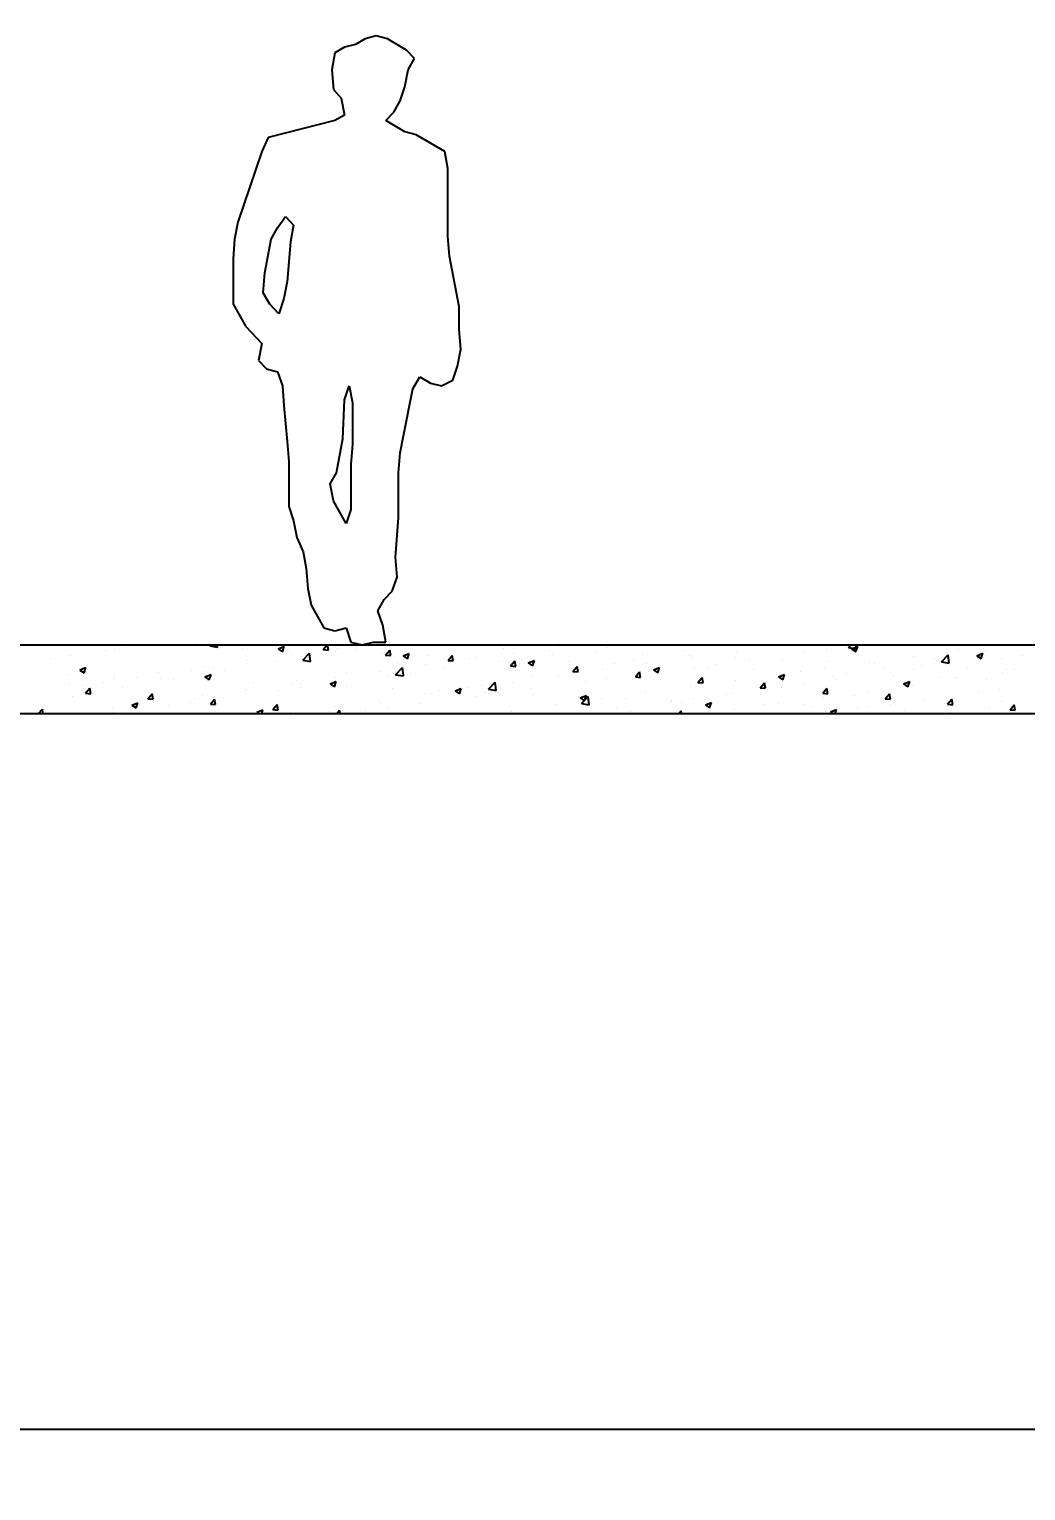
# Model space of a CAD drawing. Extents: x -7.8 to 27.4, y 2.6 to 15.1.
# Drawn here: x 3.95 to 6.858, y 2.578 to 6.839 of the extents above; entities that cross this region are included whole.
import ezdxf

# ---------------------------------------------------------------- set-up
doc = ezdxf.new("R2010")
doc.units = 0
doc.header["$LTSCALE"] = 0.01
doc.header["$PDSIZE"] = -5
doc.layers.get('0').update_dxf_attribs({"linetype": 'CONTINUOUS'})
doc.layers.get('DEFPOINTS').update_dxf_attribs({"linetype": 'CONTINUOUS'})
for name, color, linetype in [('ANOTAÇÕES', 142, 'CONTINUOUS'), ('CORTE', 7, 'CONTINUOUS'), ('FINO', 141, 'CONTINUOUS')]:
    doc.layers.add(name, color=color, linetype=linetype)
doc.styles.get("Standard").update_dxf_attribs({"font": 'arial.ttf'})
doc.dimstyles.get("Standard").update_dxf_attribs({"dimtxt": 0.15, "dimasz": 0.08, "dimexe": 0.18, "dimexo": 0.0625, "dimgap": 0.05, "dimtad": 1, "dimtoh": 1, "dimzin": 0, "dimblk": 'DOT', "dimcen": 0.09, "dimazin": 3, "dimtfac": 1, "dimtofl": 0, "dimtmove": 0, "dimatfit": 3})

# ---------------------------------------------------------------- blocks, each defined once
blk = doc.blocks.new('3K92D')
at = {"color": 0, "linetype": 'BYBLOCK'}
for p, q in [((-0.0186, 1.7506), (-0.0511, 1.7424)), ((0.0093, 1.7671), (-0.0186, 1.7506)), ((0.0418, 1.7753), (0.0093, 1.7671)), ((0.0743, 1.7671), (0.0418, 1.7753)), ((0.13, 1.7342), (0.0743, 1.7671)), ((-0.079, 1.726), (-0.0882, 1.6766)), ((-0.0511, 1.7424), (-0.079, 1.726)), ((0.1533, 1.7095), (0.13, 1.7342)), ((0.1347, 1.6766), (0.1533, 1.7095)), ((-0.0882, 1.6766), (-0.0836, 1.619)), ((0.1254, 1.6272), (0.1347, 1.6766)), ((0.1115, 1.5861), (0.1254, 1.6272)), ((-0.0836, 1.619), (-0.0604, 1.5943)), ((-0.0604, 1.5943), (-0.0511, 1.5449)), ((0.0929, 1.5532), (0.1115, 1.5861)), ((-0.0511, 1.5449), (-0.079, 1.5285)), ((0.0697, 1.5285), (0.0929, 1.5532)), ((-0.079, 1.5285), (-0.274, 1.4791)), ((0.1254, 1.4956), (0.0697, 1.5285)), ((0.1579, 1.4874), (0.1254, 1.4956)), ((-0.274, 1.4791), (-0.2926, 1.438)), ((0.2415, 1.438), (0.1579, 1.4874)), ((-0.2926, 1.438), (-0.3623, 1.2323)), ((0.2508, 1.3886), (0.2415, 1.438)), ((0.2508, 1.1911), (0.2508, 1.3886)), ((-0.2462, 1.2158), (-0.2229, 1.2487)), ((-0.2229, 1.2487), (-0.1997, 1.224)), ((-0.3623, 1.2323), (-0.3716, 1.1829)), ((-0.2647, 1.1829), (-0.2462, 1.2158)), ((-0.1997, 1.224), (-0.209, 1.1747)), ((-0.3716, 1.1829), (-0.3762, 1.1253)), ((-0.2833, 1.0842), (-0.2647, 1.1829)), ((-0.209, 1.1747), (-0.2183, 1.0595)), ((0.2554, 1.1335), (0.2508, 1.1911)), ((-0.3762, 1.1253), (-0.3762, 0.9937)), ((0.2833, 0.9854), (0.2554, 1.1335)), ((-0.288, 1.0266), (-0.2833, 1.0842)), ((-0.2694, 0.9937), (-0.288, 1.0266)), ((-0.2183, 1.0595), (-0.2276, 1.0101)), ((-0.3762, 0.9937), (-0.339, 0.9278)), ((-0.2427, 0.9654), (-0.2694, 0.9937)), ((-0.2276, 1.0101), (-0.2427, 0.9654)), ((0.2833, 0.9196), (0.2833, 0.9854)), ((-0.339, 0.9278), (-0.2926, 0.8785)), ((0.288, 0.862), (0.2833, 0.9196)), ((-0.2926, 0.8785), (-0.3019, 0.8291)), ((0.2787, 0.8127), (0.288, 0.862)), ((-0.3019, 0.8291), (-0.2787, 0.8044)), ((0.2647, 0.7715), (0.2787, 0.8127)), ((-0.2787, 0.8044), (-0.2462, 0.7962)), ((-0.2462, 0.7962), (-0.2322, 0.7551)), ((0.1486, 0.7468), (0.1684, 0.7818)), ((0.1684, 0.7818), (0.1997, 0.7633)), ((0.2322, 0.7551), (0.2647, 0.7715)), ((-0.2322, 0.7551), (-0.2276, 0.6975)), ((-0.0511, 0.7139), (-0.0372, 0.7551)), ((-0.0372, 0.7551), (-0.0279, 0.7057)), ((0.1208, 0.6089), (0.1486, 0.7468)), ((0.1997, 0.7633), (0.2322, 0.7551)), ((-0.2276, 0.6975), (-0.2183, 0.5924)), ((-0.0557, 0.6006), (-0.0511, 0.7139)), ((-0.0279, 0.7057), (-0.0279, 0.5842)), ((-0.0743, 0.5019), (-0.0557, 0.6006)), ((0.1115, 0.5595), (0.1208, 0.6089)), ((-0.2183, 0.5924), (-0.2136, 0.5348)), ((-0.0279, 0.5842), (-0.0325, 0.5266)), ((0.1068, 0.5019), (0.1115, 0.5595)), ((-0.2136, 0.5348), (-0.2136, 0.4032)), ((-0.0325, 0.5266), (-0.0325, 0.3949)), ((-0.0929, 0.469), (-0.0743, 0.5019)), ((-0.0836, 0.4196), (-0.0929, 0.469)), ((0.1068, 0.3703), (0.1068, 0.5019)), ((-0.2136, 0.4032), (-0.1997, 0.362)), ((-0.0464, 0.3538), (-0.0836, 0.4196)), ((-0.0325, 0.3949), (-0.0464, 0.3538)), ((-0.1997, 0.362), (-0.1904, 0.3127)), ((0.0975, 0.2551), (0.1068, 0.3703)), ((-0.1904, 0.3127), (-0.1718, 0.2715)), ((-0.1718, 0.2715), (-0.1626, 0.2222)), ((-0.1626, 0.2222), (-0.1579, 0.1646)), ((0.1022, 0.1975), (0.0975, 0.2551)), ((0.0882, 0.1563), (0.1022, 0.1975)), ((-0.1579, 0.1646), (-0.1486, 0.1152)), ((0.0464, 0.0987), (0.065, 0.1317)), ((0.065, 0.1317), (0.0882, 0.1563)), ((-0.1486, 0.1152), (-0.1115, 0.0494)), ((0.0604, 0.0576), (0.0464, 0.0987)), ((-0.1115, 0.0494), (-0.079, 0.0411)), ((-0.079, 0.0411), (-0.0464, 0.0494)), ((-0.0464, 0.0494), (-0.0325, 0.0082)), ((0.0697, 0.0082), (0.0604, 0.0576)), ((-0.0325, 0.0082), (0, 0)), ((0, 0), (0.0325, 0.0082)), ((0.0325, 0.0082), (0.0697, 0.0082))]:
    blk.add_line(p, q, dxfattribs=at)
blk = doc.blocks.new('*X20')
at = {"layer": 'FINO'}
for p, q in [((4.0519, 5.0445), (4.0519, 5.0445)), ((4.0519, 5.0445), (4.0519, 5.0445)), ((4.0861, 5.0445), (4.0861, 5.0445)), ((4.0861, 5.0445), (4.0861, 5.0445)), ((4.0861, 5.0445), (4.0861, 5.0445)), ((4.1107, 5.0445), (4.1107, 5.0445)), ((4.1107, 5.0445), (4.1107, 5.0445)), ((4.1785, 5.0445), (4.1785, 5.0445)), ((4.1785, 5.0445), (4.1785, 5.0445)), ((4.1983, 5.0296), (4.1983, 5.0296)), ((4.2178, 5.0445), (4.2178, 5.0445)), ((4.2348, 5.0353), (4.2348, 5.0353)), ((4.262, 5.0445), (4.262, 5.0445)), ((4.262, 5.0445), (4.262, 5.0445)), ((4.262, 5.0445), (4.262, 5.0445)), ((4.3045, 5.0445), (4.3045, 5.0445)), ((4.3045, 5.0445), (4.3045, 5.0445)), ((4.3051, 5.0445), (4.3051, 5.0445)), ((4.3051, 5.0445), (4.3051, 5.0445)), ((4.3236, 5.0445), (4.3237, 5.0444)), ((4.3237, 5.0444), (4.3237, 5.0445)), ((4.3249, 5.0445), (4.3249, 5.0445)), ((4.4317, 5.0445), (4.4317, 5.0445)), ((4.4374, 5.0408), (4.4374, 5.0408)), ((4.4379, 5.0445), (4.4379, 5.0445)), ((4.4379, 5.0445), (4.4379, 5.0445)), ((4.4379, 5.0445), (4.4379, 5.0445)), ((4.477, 5.0414), (4.48, 5.0445)), ((4.477, 5.0413), (4.4996, 5.0378)), ((4.4996, 5.0378), (4.4988, 5.0445)), ((4.5391, 5.0445), (4.5391, 5.0445)), ((4.5391, 5.0445), (4.5391, 5.0445)), ((4.5583, 5.0445), (4.5583, 5.0445)), ((4.573, 5.0351), (4.573, 5.0351)), ((4.6137, 5.0445), (4.6137, 5.0445)), ((4.6137, 5.0445), (4.6137, 5.0445)), ((4.6137, 5.0445), (4.6137, 5.0445)), ((4.6462, 5.0445), (4.6462, 5.0445)), ((4.6761, 5.0326), (4.6939, 5.0395)), ((4.6761, 5.0326), (4.6887, 5.0241)), ((4.6849, 5.0445), (4.6849, 5.0445)), ((4.6887, 5.0241), (4.6939, 5.0395)), ((4.7086, 5.0294), (4.7086, 5.0294)), ((4.7896, 5.0445), (4.7896, 5.0445)), ((4.7896, 5.0445), (4.7896, 5.0445)), ((4.7896, 5.0445), (4.7896, 5.0445)), ((4.8078, 5.0306), (4.823, 5.0293)), ((4.8079, 5.0306), (4.8195, 5.0445)), ((4.8115, 5.0445), (4.8115, 5.0445)), ((4.8231, 5.0292), (4.8203, 5.0445)), ((4.8482, 5.0351), (4.8482, 5.0351)), ((4.8604, 5.0445), (4.8604, 5.0445)), ((4.8604, 5.0445), (4.8604, 5.0445)), ((4.9045, 5.0321), (4.9045, 5.0321)), ((4.9381, 5.0445), (4.9381, 5.0445)), ((4.9655, 5.0445), (4.9655, 5.0445)), ((4.9675, 5.0445), (4.9675, 5.0445)), ((4.9675, 5.0445), (4.9675, 5.0445)), ((4.99, 5.0147), (5.0023, 5.0293)), ((4.9987, 5.0445), (4.9987, 5.0445)), ((5.0052, 5.0133), (5.0023, 5.0292)), ((5.0647, 5.0445), (5.0647, 5.0445)), ((5.0746, 5.0445), (5.0746, 5.0445)), ((5.1414, 5.0445), (5.1414, 5.0445)), ((5.1913, 5.0445), (5.1913, 5.0445)), ((5.1913, 5.0445), (5.1913, 5.0445)), ((5.1913, 5.0445), (5.1913, 5.0445)), ((5.1974, 5.0406), (5.1974, 5.0406)), ((5.2889, 5.0445), (5.2889, 5.0445)), ((5.2889, 5.0445), (5.2889, 5.0445)), ((5.3172, 5.0445), (5.3172, 5.0445)), ((5.3179, 5.0445), (5.3179, 5.0445)), ((5.3179, 5.0445), (5.3179, 5.0445)), ((5.3179, 5.0445), (5.3179, 5.0445)), ((5.3212, 5.0409), (5.3212, 5.0409)), ((5.333, 5.0349), (5.333, 5.0349)), ((5.396, 5.0445), (5.396, 5.0445)), ((5.4445, 5.0445), (5.4445, 5.0445)), ((5.4445, 5.0445), (5.4445, 5.0445)), ((5.4445, 5.0445), (5.4445, 5.0445)), ((5.4686, 5.0291), (5.4686, 5.0291)), ((5.4931, 5.0445), (5.4931, 5.0445)), ((5.4931, 5.0445), (5.4931, 5.0445)), ((5.496, 5.0391), (5.496, 5.0391)), ((5.5711, 5.0445), (5.5711, 5.0445)), ((5.5711, 5.0445), (5.5711, 5.0445)), ((5.5711, 5.0445), (5.5711, 5.0445)), ((5.6385, 5.0374), (5.6385, 5.0374)), ((5.669, 5.0445), (5.669, 5.0445)), ((5.669, 5.0445), (5.669, 5.0445)), ((5.6977, 5.0445), (5.6977, 5.0445)), ((5.6977, 5.0445), (5.6977, 5.0445)), ((5.6977, 5.0445), (5.6977, 5.0445)), ((5.7173, 5.0445), (5.7173, 5.0445)), ((5.7173, 5.0445), (5.7173, 5.0445)), ((5.8243, 5.0445), (5.8243, 5.0445)), ((5.8243, 5.0445), (5.8243, 5.0445)), ((5.8243, 5.0445), (5.8243, 5.0445)), ((5.8244, 5.0445), (5.8244, 5.0445)), ((5.8449, 5.0445), (5.8449, 5.0445)), ((5.8449, 5.0445), (5.8449, 5.0445)), ((5.9509, 5.0445), (5.9509, 5.0445)), ((5.9509, 5.0445), (5.9509, 5.0445)), ((5.9509, 5.0445), (5.9509, 5.0445)), ((6.0208, 5.0445), (6.0208, 5.0445)), ((6.0208, 5.0445), (6.0208, 5.0445)), ((6.0208, 5.0445), (6.0208, 5.0445)), ((6.0386, 5.0445), (6.0386, 5.0445)), ((6.0386, 5.0445), (6.0386, 5.0445)), ((6.0775, 5.0445), (6.0775, 5.0445)), ((6.0775, 5.0445), (6.0775, 5.0445)), ((6.0775, 5.0445), (6.0775, 5.0445)), ((6.1422, 5.0418), (6.1422, 5.0418)), ((6.1457, 5.0445), (6.1457, 5.0445)), ((6.1966, 5.0445), (6.1966, 5.0445)), ((6.1966, 5.0445), (6.1966, 5.0445)), ((6.1966, 5.0445), (6.1966, 5.0445)), ((6.2041, 5.0445), (6.2041, 5.0445)), ((6.2041, 5.0445), (6.2041, 5.0445)), ((6.2041, 5.0445), (6.2041, 5.0445)), ((6.2528, 5.0445), (6.2528, 5.0445)), ((6.2757, 5.0299), (6.2757, 5.0299)), ((6.3307, 5.0445), (6.3307, 5.0445)), ((6.3307, 5.0445), (6.3307, 5.0445)), ((6.3307, 5.0445), (6.3307, 5.0445)), ((6.3409, 5.0365), (6.3485, 5.0445)), ((6.3409, 5.0365), (6.3635, 5.033)), ((6.3496, 5.0332), (6.3674, 5.04)), ((6.3496, 5.0332), (6.3623, 5.0247)), ((6.3635, 5.033), (6.3621, 5.0445)), ((6.3623, 5.0247), (6.3674, 5.04)), ((6.3719, 5.0425), (6.3719, 5.0425)), ((6.3725, 5.0445), (6.3725, 5.0445)), ((6.3725, 5.0445), (6.3725, 5.0445)), ((6.3725, 5.0445), (6.3725, 5.0445)), ((6.3869, 5.0445), (6.3869, 5.0445)), ((6.4573, 5.0445), (6.4573, 5.0445)), ((6.4573, 5.0445), (6.4573, 5.0445)), ((6.4573, 5.0445), (6.4573, 5.0445)), ((6.467, 5.0445), (6.467, 5.0445)), ((6.467, 5.0445), (6.467, 5.0445)), ((6.5484, 5.0445), (6.5484, 5.0445)), ((6.5484, 5.0445), (6.5484, 5.0445)), ((6.5484, 5.0445), (6.5484, 5.0445)), ((6.5741, 5.0445), (6.5741, 5.0445)), ((6.5839, 5.0445), (6.5839, 5.0445)), ((6.5839, 5.0445), (6.5839, 5.0445)), ((6.5839, 5.0445), (6.5839, 5.0445)), ((6.6617, 5.0295), (6.6617, 5.0295)), ((6.7105, 5.0445), (6.7105, 5.0445)), ((6.7105, 5.0445), (6.7105, 5.0445)), ((6.7105, 5.0445), (6.7105, 5.0445)), ((6.7243, 5.0445), (6.7243, 5.0445)), ((6.7243, 5.0445), (6.7243, 5.0445)), ((6.7243, 5.0445), (6.7243, 5.0445)), ((6.7409, 5.0293), (6.7409, 5.0293)), ((6.8371, 5.0445), (6.8371, 5.0445)), ((6.8371, 5.0445), (6.8371, 5.0445)), ((6.8371, 5.0445), (6.8371, 5.0445)), ((4.0108, 5.0058), (4.0108, 5.0058)), ((4.07, 5.0133), (4.07, 5.0133)), ((4.1712, 5.0269), (4.1712, 5.0269)), ((4.5843, 4.99), (4.5843, 4.99)), ((4.5859, 4.9982), (4.5859, 4.9982)), ((4.6678, 4.9949), (4.6678, 4.9949)), ((4.7178, 5.0172), (4.7178, 5.0172)), ((4.7447, 5.0111), (4.7447, 5.0111)), ((4.7481, 4.9993), (4.7679, 5.0199)), ((4.7481, 4.9993), (4.7707, 4.9958)), ((4.7707, 4.9958), (4.7679, 5.0199)), ((4.8083, 5.0194), (4.8083, 5.0194)), ((4.816, 5.0204), (4.816, 5.0204)), ((4.8442, 5.0237), (4.8442, 5.0237)), ((4.9798, 5.0179), (4.9798, 5.0179)), ((4.99, 5.0147), (5.0052, 5.0133)), ((5.0249, 4.99), (5.0249, 4.99)), ((5.0411, 5.0123), (5.0589, 5.0191)), ((5.0411, 5.0123), (5.0538, 5.0038)), ((5.0538, 5.0038), (5.0589, 5.0191)), ((5.1154, 5.0122), (5.1154, 5.0122)), ((5.1722, 4.9987), (5.1845, 5.0133)), ((5.1722, 4.9987), (5.1874, 4.9974)), ((5.1731, 5.0154), (5.1731, 5.0154)), ((5.1874, 4.9974), (5.1845, 5.0133)), ((5.2358, 5.0038), (5.2358, 5.0038)), ((5.251, 5.0065), (5.251, 5.0065)), ((5.3183, 4.9952), (5.3183, 4.9952)), ((5.3544, 4.9828), (5.3666, 4.9974)), ((5.3641, 5.02), (5.3641, 5.02)), ((5.3696, 4.9814), (5.3667, 4.9973)), ((5.3819, 5.0036), (5.3819, 5.0036)), ((5.3866, 5.0007), (5.3866, 5.0007)), ((5.4062, 4.992), (5.4239, 4.9988)), ((5.4062, 4.9919), (5.4188, 4.9834)), ((5.4188, 4.9834), (5.424, 4.9988)), ((5.4781, 5.0162), (5.4781, 5.0162)), ((5.5222, 4.995), (5.5222, 4.995)), ((5.6042, 5.0234), (5.6042, 5.0234)), ((5.6578, 4.9893), (5.6578, 4.9893)), ((5.7145, 5.0028), (5.7145, 5.0028)), ((5.7398, 5.0177), (5.7398, 5.0177)), ((5.7516, 4.9887), (5.7516, 4.9887)), ((5.8626, 5.0283), (5.8626, 5.0283)), ((5.8754, 5.0119), (5.8754, 5.0119)), ((5.8835, 5.0077), (5.8835, 5.0077)), ((5.9555, 4.9877), (5.9555, 4.9877)), ((6.011, 5.0062), (6.011, 5.0062)), ((6.0139, 5.0256), (6.0139, 5.0256)), ((6.0517, 5.0004), (6.0517, 5.0004)), ((6.1466, 5.0005), (6.1466, 5.0005)), ((6.2121, 5.0215), (6.2121, 5.0215)), ((6.2822, 4.9948), (6.2822, 4.9948)), ((6.4015, 4.9942), (6.4015, 4.9942)), ((6.4178, 4.989), (6.4178, 4.989)), ((6.5298, 5.0105), (6.5298, 5.0105)), ((6.5928, 5.0038), (6.5928, 5.0038)), ((6.612, 4.9945), (6.6317, 5.0151)), ((6.612, 4.9945), (6.6346, 4.991)), ((6.6346, 4.991), (6.6317, 5.0151)), ((6.7147, 5.0128), (6.7325, 5.0197)), ((6.7147, 5.0128), (6.7273, 5.0043)), ((6.7273, 5.0043), (6.7325, 5.0197)), ((6.7857, 5.0056), (6.7857, 5.0056)), ((6.8493, 5.014), (6.8493, 5.014)), ((4.0622, 4.9573), (4.0622, 4.9573)), ((4.0976, 4.9711), (4.1154, 4.9779)), ((4.0977, 4.971), (4.1103, 4.9625)), ((4.1103, 4.9625), (4.1154, 4.9779)), ((4.1952, 4.945), (4.1952, 4.945)), ((4.1978, 4.9516), (4.1978, 4.9516)), ((4.2641, 4.9478), (4.2641, 4.9478)), ((4.3272, 4.9641), (4.3272, 4.9641)), ((4.3334, 4.9459), (4.3334, 4.9459)), ((4.3716, 4.9441), (4.3716, 4.9441)), ((4.4245, 4.9689), (4.4245, 4.9689)), ((4.4576, 4.9819), (4.4576, 4.9819)), ((4.4627, 4.9507), (4.4805, 4.9575)), ((4.4627, 4.9507), (4.4753, 4.9422)), ((4.4753, 4.9422), (4.4805, 4.9575)), ((4.4881, 4.9773), (4.4881, 4.9773)), ((4.5197, 4.9695), (4.5197, 4.9695)), ((4.8451, 4.9506), (4.8451, 4.9506)), ((4.8768, 4.9646), (4.8768, 4.9646)), ((4.9734, 4.9668), (4.9734, 4.9668)), ((4.9981, 4.953), (4.9981, 4.953)), ((5.0192, 4.9573), (5.0389, 4.9779)), ((5.0192, 4.9573), (5.0418, 4.9538)), ((5.0418, 4.9538), (5.0389, 4.9779)), ((5.0617, 4.9614), (5.0617, 4.9614)), ((5.1054, 4.9859), (5.1054, 4.9859)), ((5.1579, 4.9741), (5.1579, 4.9741)), ((5.3544, 4.9828), (5.3696, 4.9814)), ((5.4182, 4.952), (5.4182, 4.952)), ((5.4929, 4.9545), (5.4929, 4.9545)), ((5.5366, 4.9668), (5.5488, 4.9814)), ((5.5366, 4.9668), (5.5518, 4.9655)), ((5.5518, 4.9655), (5.5489, 4.9814)), ((5.5663, 4.9774), (5.5663, 4.9774)), ((5.6233, 4.9724), (5.6233, 4.9724)), ((5.6353, 4.9455), (5.6353, 4.9455)), ((5.7188, 4.9509), (5.731, 4.9655)), ((5.7188, 4.9509), (5.734, 4.9496)), ((5.734, 4.9495), (5.731, 4.9655)), ((5.7315, 4.9582), (5.7315, 4.9582)), ((5.7712, 4.9716), (5.789, 4.9784)), ((5.7712, 4.9716), (5.7838, 4.9631)), ((5.7838, 4.9631), (5.789, 4.9784)), ((5.7934, 4.9836), (5.7934, 4.9836)), ((5.8919, 4.9793), (5.8919, 4.9793)), ((5.901, 4.935), (5.9132, 4.9496)), ((5.9162, 4.9336), (5.9132, 4.9495)), ((5.9289, 4.9778), (5.9289, 4.9778)), ((6.0645, 4.9721), (6.0645, 4.9721)), ((6.1362, 4.9513), (6.154, 4.9581)), ((6.1362, 4.9513), (6.1489, 4.9427)), ((6.1392, 4.9573), (6.1392, 4.9573)), ((6.1489, 4.9427), (6.154, 4.9581)), ((6.2001, 4.9664), (6.2001, 4.9664)), ((6.2711, 4.9763), (6.2711, 4.9763)), ((6.2965, 4.953), (6.2965, 4.953)), ((6.3357, 4.9606), (6.3357, 4.9606)), ((6.4446, 4.9784), (6.4446, 4.9784)), ((6.4655, 4.9635), (6.4655, 4.9635)), ((6.4713, 4.9549), (6.4713, 4.9549)), ((6.5291, 4.9718), (6.5291, 4.9718)), ((6.5533, 4.9833), (6.5533, 4.9833)), ((6.6069, 4.9492), (6.6069, 4.9492)), ((6.6253, 4.9845), (6.6253, 4.9845)), ((6.6536, 4.9481), (6.6536, 4.9481)), ((6.6586, 4.945), (6.6586, 4.945)), ((6.6889, 4.9776), (6.6889, 4.9776)), ((6.789, 4.9629), (6.789, 4.9629)), ((6.8017, 4.9735), (6.8017, 4.9735)), ((6.8245, 4.9718), (6.8245, 4.9718)), ((4.0669, 4.9288), (4.0669, 4.9288)), ((4.1044, 4.9268), (4.1044, 4.9268)), ((4.1144, 4.9033), (4.1266, 4.9179)), ((4.1144, 4.9033), (4.1295, 4.902)), ((4.1296, 4.9019), (4.1266, 4.9179)), ((4.1679, 4.9351), (4.1679, 4.9351)), ((4.2234, 4.9187), (4.2234, 4.9187)), ((4.2965, 4.8874), (4.3088, 4.902)), ((4.3118, 4.886), (4.3088, 4.9019)), ((4.4689, 4.9401), (4.4689, 4.9401)), ((4.5806, 4.9137), (4.5806, 4.9137)), ((4.5828, 4.9136), (4.5828, 4.9136)), ((4.6045, 4.9344), (4.6045, 4.9344)), ((4.6779, 4.9109), (4.6779, 4.9109)), ((4.7147, 4.9327), (4.7147, 4.9327)), ((4.7287, 4.9392), (4.7287, 4.9392)), ((4.7401, 4.9287), (4.7401, 4.9287)), ((4.7415, 4.9193), (4.7415, 4.9193)), ((4.8277, 4.9304), (4.8455, 4.9372)), ((4.8277, 4.9304), (4.8404, 4.9218)), ((4.8377, 4.9319), (4.8377, 4.9319)), ((4.8404, 4.9218), (4.8455, 4.9372)), ((4.8757, 4.9229), (4.8757, 4.9229)), ((5.0113, 4.9172), (5.0113, 4.9172)), ((5.1023, 4.9013), (5.1023, 4.9013)), ((5.122, 4.9011), (5.122, 4.9011)), ((5.1469, 4.9115), (5.1469, 4.9115)), ((5.1927, 4.91), (5.2105, 4.9169)), ((5.1927, 4.91), (5.2054, 4.9015)), ((5.2054, 4.9015), (5.2105, 4.9168)), ((5.2327, 4.9192), (5.2327, 4.9192)), ((5.2701, 4.9266), (5.2701, 4.9266)), ((5.2825, 4.9058), (5.2825, 4.9058)), ((5.2902, 4.9152), (5.31, 4.9359)), ((5.2903, 4.9152), (5.3128, 4.9117)), ((5.3128, 4.9117), (5.31, 4.9358)), ((5.3151, 4.9034), (5.3151, 4.9034)), ((5.361, 4.9355), (5.361, 4.9355)), ((5.4113, 4.9161), (5.4113, 4.9161)), ((5.5717, 4.9372), (5.5717, 4.9372)), ((5.7485, 4.9041), (5.7485, 4.9041)), ((5.8804, 4.9231), (5.8804, 4.9231)), ((5.901, 4.935), (5.9161, 4.9336)), ((6.0002, 4.9021), (6.0002, 4.9021)), ((6.0109, 4.941), (6.0109, 4.941)), ((6.0831, 4.919), (6.0954, 4.9336)), ((6.0831, 4.919), (6.0983, 4.9177)), ((6.0984, 4.9177), (6.0954, 4.9336)), ((6.1453, 4.9213), (6.1453, 4.9213)), ((6.1484, 4.9276), (6.1484, 4.9276)), ((6.2089, 4.9297), (6.2089, 4.9297)), ((6.2653, 4.9031), (6.2776, 4.9177)), ((6.2653, 4.9031), (6.2805, 4.9018)), ((6.2805, 4.9017), (6.2776, 4.9176)), ((6.3051, 4.9423), (6.3051, 4.9423)), ((6.3984, 4.9097), (6.3984, 4.9097)), ((6.4475, 4.8871), (6.4598, 4.9017)), ((6.4627, 4.8858), (6.4598, 4.9017)), ((6.5013, 4.9309), (6.519, 4.9377)), ((6.5013, 4.9309), (6.5139, 4.9224)), ((6.5055, 4.9226), (6.5055, 4.9226)), ((6.5139, 4.9224), (6.519, 4.9377)), ((6.5267, 4.9259), (6.5267, 4.9259)), ((6.7189, 4.9054), (6.7189, 4.9054)), ((6.7425, 4.9435), (6.7425, 4.9435)), ((6.7824, 4.9138), (6.7824, 4.9138)), ((4.0753, 4.8932), (4.0753, 4.8932)), ((4.1922, 4.8605), (4.1922, 4.8605)), ((4.2493, 4.8688), (4.267, 4.8756)), ((4.2493, 4.8688), (4.2619, 4.8603)), ((4.2619, 4.8603), (4.2671, 4.8756)), ((4.2843, 4.8629), (4.2843, 4.8629)), ((4.2965, 4.8874), (4.3117, 4.886)), ((4.3241, 4.8795), (4.3241, 4.8795)), ((4.3577, 4.8687), (4.3577, 4.8687)), ((4.4213, 4.8771), (4.4213, 4.8771)), ((4.4324, 4.8883), (4.4324, 4.8883)), ((4.4545, 4.8974), (4.4545, 4.8974)), ((4.4787, 4.8714), (4.491, 4.886)), ((4.4787, 4.8714), (4.4939, 4.8701)), ((4.4939, 4.8701), (4.491, 4.886)), ((4.5175, 4.8898), (4.5175, 4.8898)), ((4.6609, 4.8555), (4.6732, 4.8701)), ((4.6761, 4.8541), (4.6732, 4.87)), ((4.842, 4.866), (4.842, 4.866)), ((4.9703, 4.8823), (4.9703, 4.8823)), ((4.9738, 4.8757), (4.9738, 4.8757)), ((4.9949, 4.8612), (4.9949, 4.8612)), ((5.0911, 4.8739), (5.0911, 4.8739)), ((5.2515, 4.895), (5.2515, 4.895)), ((5.4181, 4.9), (5.4181, 4.9)), ((5.4898, 4.87), (5.4898, 4.87)), ((5.5537, 4.8943), (5.5537, 4.8943)), ((5.5578, 4.8897), (5.5756, 4.8965)), ((5.5578, 4.8897), (5.5704, 4.8812)), ((5.5613, 4.8732), (5.5811, 4.8938)), ((5.5613, 4.8732), (5.5839, 4.8697)), ((5.5704, 4.8812), (5.5756, 4.8965)), ((5.5839, 4.8697), (5.5811, 4.8938)), ((5.6202, 4.8878), (5.6202, 4.8878)), ((5.6893, 4.8886), (5.6893, 4.8886)), ((5.8249, 4.8828), (5.8249, 4.8828)), ((5.8251, 4.8791), (5.8251, 4.8791)), ((5.8521, 4.8767), (5.8521, 4.8767)), ((5.8887, 4.8875), (5.8887, 4.8875)), ((5.9228, 4.8693), (5.9406, 4.8762)), ((5.9228, 4.8693), (5.9354, 4.8608)), ((5.9354, 4.8608), (5.9406, 4.8762)), ((5.9604, 4.8771), (5.9604, 4.8771)), ((5.9849, 4.9002), (5.9849, 4.9002)), ((6.096, 4.8714), (6.096, 4.8714)), ((6.1361, 4.8727), (6.1361, 4.8727)), ((6.2092, 4.8718), (6.2092, 4.8718)), ((6.2316, 4.8657), (6.2316, 4.8657)), ((6.268, 4.8918), (6.268, 4.8918)), ((6.3574, 4.8972), (6.3574, 4.8972)), ((6.3672, 4.8599), (6.3672, 4.8599)), ((6.3987, 4.8633), (6.3987, 4.8633)), ((6.4475, 4.8871), (6.4627, 4.8858)), ((6.4622, 4.8716), (6.4622, 4.8716)), ((6.5584, 4.8843), (6.5584, 4.8843)), ((6.6297, 4.8712), (6.6419, 4.8858)), ((6.6297, 4.8712), (6.6449, 4.8699)), ((6.6449, 4.8698), (6.642, 4.8858)), ((6.6555, 4.8604), (6.6555, 4.8604)), ((6.7506, 4.8592), (6.7506, 4.8592)), ((6.7859, 4.8783), (6.7859, 4.8783)), ((6.8119, 4.8553), (6.8241, 4.8699)), ((6.8271, 4.8539), (6.8242, 4.8698)), ((3.9526, 4.8445), (3.9526, 4.8445)), ((3.9526, 4.8445), (3.9526, 4.8445)), ((3.9572, 4.8445), (3.9572, 4.8445)), ((3.9572, 4.8445), (3.9572, 4.8445)), ((3.9572, 4.8445), (3.9572, 4.8445)), ((3.9767, 4.8445), (3.9883, 4.8566)), ((3.9897, 4.8445), (3.9883, 4.8566)), ((4.0643, 4.8445), (4.0643, 4.8445)), ((4.1285, 4.8445), (4.1285, 4.8445)), ((4.1285, 4.8445), (4.1285, 4.8445)), ((4.1714, 4.8445), (4.1714, 4.8445)), ((4.1736, 4.8445), (4.1736, 4.8445)), ((4.1973, 4.8476), (4.1973, 4.8476)), ((4.2785, 4.8445), (4.2785, 4.8445)), ((4.2785, 4.8445), (4.2785, 4.8445)), ((4.3044, 4.8445), (4.3044, 4.8445)), ((4.3856, 4.8445), (4.3856, 4.8445)), ((4.3856, 4.8445), (4.3856, 4.8445)), ((4.3856, 4.8445), (4.3856, 4.8445)), ((4.4802, 4.8445), (4.4802, 4.8445)), ((4.4927, 4.8445), (4.4927, 4.8445)), ((4.5998, 4.8445), (4.5998, 4.8445)), ((4.5998, 4.8445), (4.5998, 4.8445)), ((4.6143, 4.8484), (4.6321, 4.8553)), ((4.6143, 4.8484), (4.6201, 4.8445)), ((4.6285, 4.8445), (4.6321, 4.8553)), ((4.6561, 4.8445), (4.6561, 4.8445)), ((4.6609, 4.8555), (4.6761, 4.8541)), ((4.7069, 4.8445), (4.7069, 4.8445)), ((4.7069, 4.8445), (4.7069, 4.8445)), ((4.7116, 4.8481), (4.7116, 4.8481)), ((4.814, 4.8445), (4.814, 4.8445)), ((4.814, 4.8445), (4.814, 4.8445)), ((4.814, 4.8445), (4.814, 4.8445)), ((4.8257, 4.8503), (4.8257, 4.8503)), ((4.8473, 4.8445), (4.8553, 4.8541)), ((4.8571, 4.8445), (4.8554, 4.8541)), ((4.8678, 4.8445), (4.8678, 4.8445)), ((4.8678, 4.8445), (4.8678, 4.8445)), ((4.9211, 4.8445), (4.9211, 4.8445)), ((4.9313, 4.8529), (4.9313, 4.8529)), ((5.0282, 4.8445), (5.0282, 4.8445)), ((5.0282, 4.8445), (5.0282, 4.8445)), ((5.1353, 4.8445), (5.1353, 4.8445)), ((5.1353, 4.8445), (5.1353, 4.8445)), ((5.1353, 4.8445), (5.1353, 4.8445)), ((5.2424, 4.8445), (5.2424, 4.8445)), ((5.3495, 4.8445), (5.3495, 4.8445)), ((5.3579, 4.8509), (5.3579, 4.8509)), ((5.4566, 4.8445), (5.4566, 4.8445)), ((5.4566, 4.8445), (5.4566, 4.8445)), ((5.5619, 4.8445), (5.5619, 4.8445)), ((5.5619, 4.8445), (5.5619, 4.8445)), ((5.5619, 4.8445), (5.5619, 4.8445)), ((5.5637, 4.8445), (5.5637, 4.8445)), ((5.5637, 4.8445), (5.5637, 4.8445)), ((5.5637, 4.8445), (5.5637, 4.8445)), ((5.5685, 4.8454), (5.5685, 4.8454)), ((5.6647, 4.858), (5.6647, 4.858)), ((5.6708, 4.8445), (5.6708, 4.8445)), ((5.704, 4.8513), (5.704, 4.8513)), ((5.7114, 4.8445), (5.7114, 4.8445)), ((5.7114, 4.8445), (5.7114, 4.8445)), ((5.7779, 4.8445), (5.7779, 4.8445)), ((5.7779, 4.8445), (5.7779, 4.8445)), ((5.8452, 4.8445), (5.8522, 4.8518)), ((5.853, 4.8445), (5.8522, 4.8518)), ((5.8851, 4.8445), (5.8851, 4.8445)), ((5.8851, 4.8445), (5.8851, 4.8445)), ((5.8851, 4.8445), (5.8851, 4.8445)), ((5.8873, 4.8445), (5.8873, 4.8445)), ((5.8873, 4.8445), (5.8873, 4.8445)), ((5.9922, 4.8445), (5.9922, 4.8445)), ((5.9922, 4.8445), (5.9922, 4.8445)), ((5.9922, 4.8445), (5.9922, 4.8445)), ((6.0078, 4.8565), (6.0078, 4.8565)), ((6.0611, 4.8464), (6.0611, 4.8464)), ((6.0631, 4.8445), (6.0631, 4.8445)), ((6.0993, 4.8445), (6.0993, 4.8445)), ((6.2064, 4.8445), (6.2064, 4.8445)), ((6.2064, 4.8445), (6.2064, 4.8445)), ((6.239, 4.8445), (6.239, 4.8445)), ((6.256, 4.8445), (6.256, 4.8445)), ((6.256, 4.8445), (6.256, 4.8445)), ((6.2878, 4.849), (6.3056, 4.8558)), ((6.2878, 4.849), (6.2945, 4.8445)), ((6.3018, 4.8445), (6.3056, 4.8558)), ((6.3135, 4.8445), (6.3135, 4.8445)), ((6.3135, 4.8445), (6.3135, 4.8445)), ((6.3135, 4.8445), (6.3135, 4.8445)), ((6.4149, 4.8445), (6.4149, 4.8445)), ((6.4206, 4.8445), (6.4206, 4.8445)), ((6.5028, 4.8542), (6.5028, 4.8542)), ((6.5277, 4.8445), (6.5277, 4.8445)), ((6.5277, 4.8445), (6.5277, 4.8445)), ((6.5908, 4.8445), (6.5908, 4.8445)), ((6.6348, 4.8445), (6.6348, 4.8445)), ((6.6348, 4.8445), (6.6348, 4.8445)), ((6.6384, 4.8485), (6.6384, 4.8485)), ((6.7419, 4.8445), (6.7419, 4.8445)), ((6.7419, 4.8445), (6.7419, 4.8445)), ((6.7419, 4.8445), (6.7419, 4.8445)), ((6.7712, 4.8445), (6.7712, 4.8445)), ((6.8119, 4.8553), (6.8271, 4.8539)), ((6.849, 4.8445), (6.849, 4.8445))]:
    blk.add_line(p, q, dxfattribs=at)
blk = doc.blocks.new('_DOT')
at = {"color": 0, "linetype": 'BYBLOCK'}
blk.add_line((-0.5, 0), (-1, 0), dxfattribs=at)
at = {"color": 0, "linetype": 'BYBLOCK', "const_width": 0.5}
blk.add_lwpolyline([(-0.25, 0, 1), (0.25, 0, 1)], format="xyb", close=True, dxfattribs=at)
blk = doc.blocks.new('*D18')
at = {"layer": 'ANOTAÇÕES', "color": 0}
for p, q in [((1.627, 3.2577), (1.627, 2.5777)), ((16.627, 3.2577), (16.627, 2.5777)), ((1.707, 2.7577), (16.547, 2.7577))]:
    blk.add_line(p, q, dxfattribs=at)
at = {"layer": 'DEFPOINTS', "color": 0}
for p in [(1.627, 8.5947), (16.627, 7.8447), (16.627, 2.7577)]:
    blk.add_point(p, dxfattribs=at)
at = {"layer": 'ANOTAÇÕES', "color": 0, "xscale": 0.08, "yscale": 0.08, "zscale": 0.08, "rotation": 180}
blk.add_blockref('_DOT', (1.627, 2.7577), dxfattribs=at)
at = {"layer": 'ANOTAÇÕES', "color": 0, "xscale": 0.08, "yscale": 0.08, "zscale": 0.08}
blk.add_blockref('_DOT', (16.627, 2.7577), dxfattribs=at)
at = {"layer": 'ANOTAÇÕES', "color": 0, "linetype": 'CONTINUOUS'}
blk.add_text('15.00', height=0.15, dxfattribs=at).set_placement((8.8584, 2.8106))

msp = doc.modelspace()

# ---------------------------------------------------------------- linework, layer by layer
at = {"layer": 'CORTE'}
for p, q in [((1.627, 5.0445), (16.627, 5.0445)), ((-6.7023, 4.8445), (16.627, 4.8445))]:
    msp.add_line(p, q, dxfattribs=at)

# ---------------------------------------------------------------- block references
msp.add_blockref('3K92D', (4.921, 5.0445))
at = {"layer": 'FINO'}
msp.add_blockref('*X20', (0, 0), dxfattribs=at)

# ---------------------------------------------------------------- dimensions: what is measured, and where the dimension line sits
at = {"layer": 'ANOTAÇÕES'}
dim = msp.add_linear_dim(base=(16.627, 2.7577), p1=(1.627, 8.5947), p2=(16.627, 7.8447), dimstyle='STANDARD', dxfattribs=at)
dim.commit()
dim.dimension.update_dxf_attribs({"geometry": '*D18', "text_midpoint": (9.127, 2.8843)})

doc.saveas('drawing.dxf')
